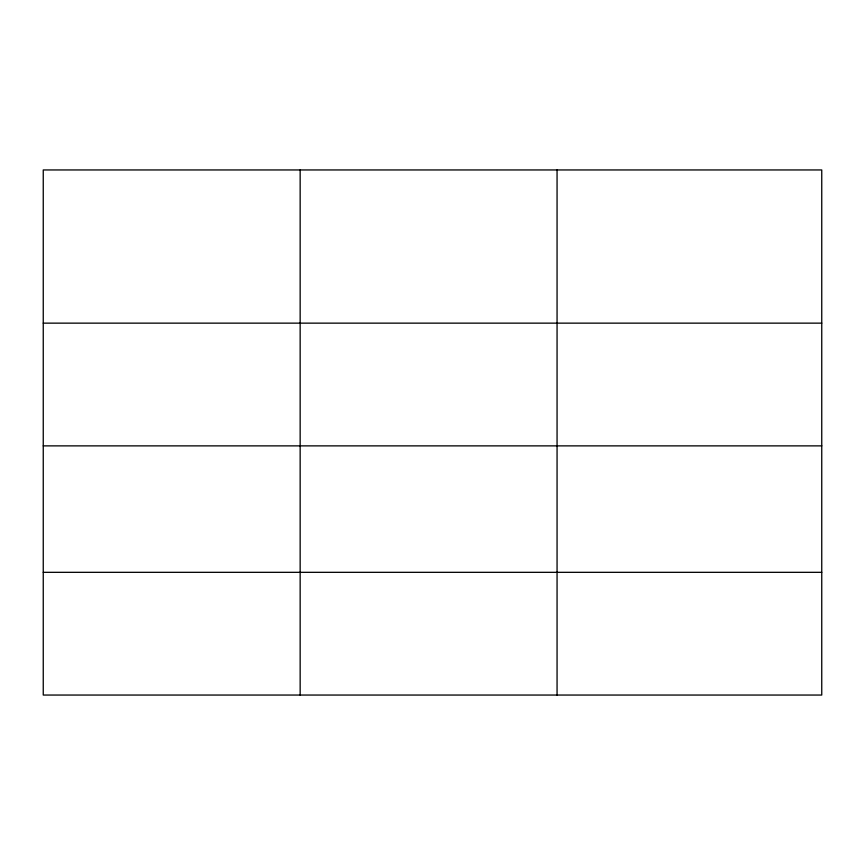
<?xml version="1.0" encoding="UTF-8"?>
<svg xmlns="http://www.w3.org/2000/svg" width="865" height="865" viewBox="0 0 865 865"><rect width="100%" height="100%" fill="white"/><g stroke="black" fill="none" stroke-linecap="round" stroke-linejoin="round"><path stroke-width="1.3" d="M821.75 445.875L821.75 169.951L43.25 169.951L43.25 695.049L821.75 695.049L821.75 445.875L43.25 445.875M43.25 323.142L821.75 323.142M43.25 572.327L821.75 572.327M557.06 169.951L557.06 695.049M300.155 169.951L300.155 695.049"/></g></svg>
